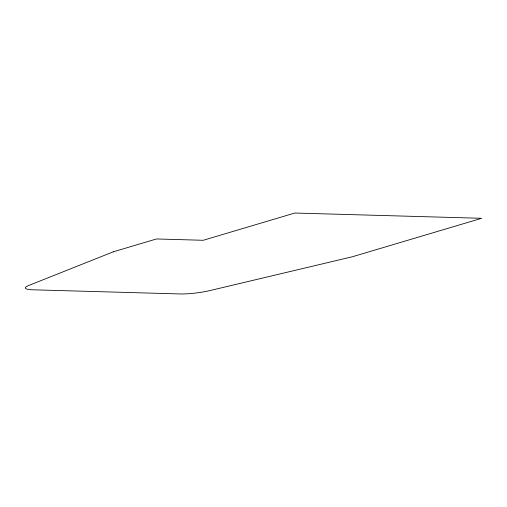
<?xml version="1.0" encoding="UTF-8"?>
<svg xmlns="http://www.w3.org/2000/svg" width="507" height="507" viewBox="0 0 507 507"><rect width="100%" height="100%" fill="white"/><g stroke="black" fill="none" stroke-linecap="round" stroke-linejoin="round"><path stroke-width="0.76" d="M113.41 251.776L28.607 285.536A24.013 3.841 -7.1 0 0 33.018 289.801L179.763 293.946A24.013 3.841 -7.1 0 0 209.778 290.606L352.441 256.738L481.65 218.302L294.84 213.029L203.225 240.286L156.479 238.962L113.41 251.776"/></g></svg>
